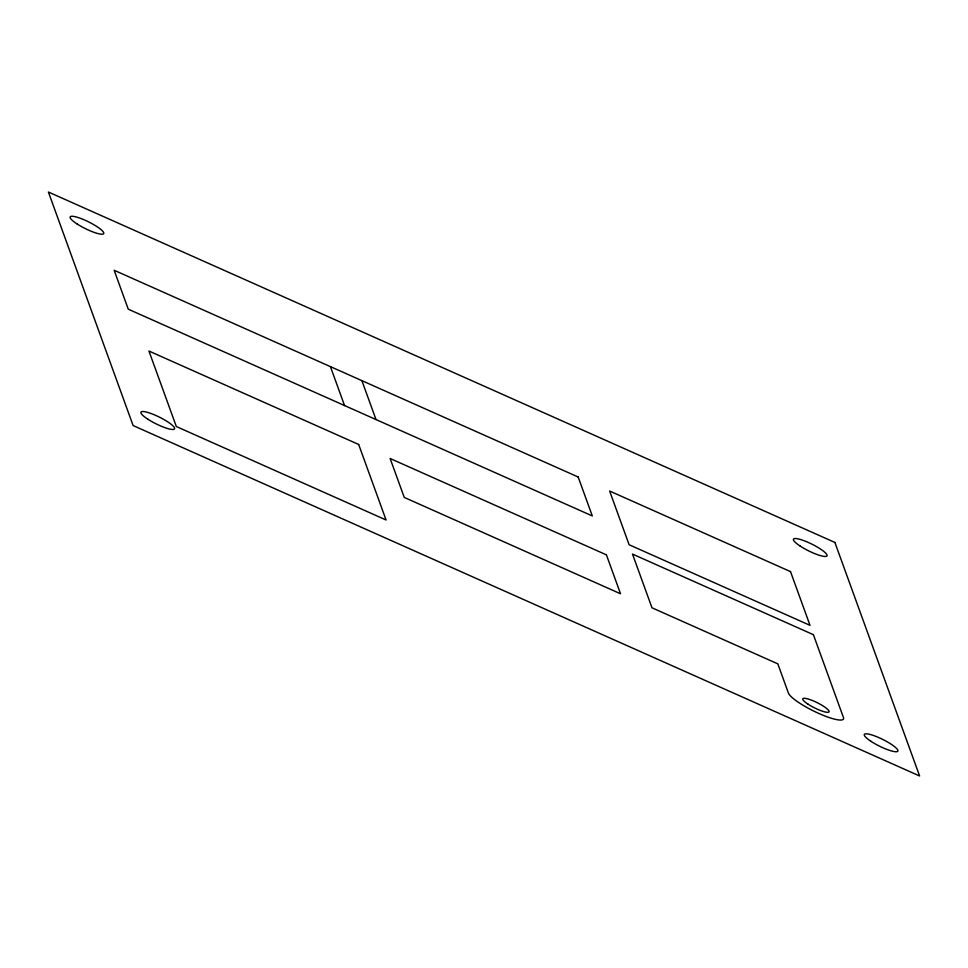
<?xml version="1.0" encoding="UTF-8"?>
<svg xmlns="http://www.w3.org/2000/svg" width="968" height="968" viewBox="0 0 968 968"><rect width="100%" height="100%" fill="white"/><g stroke="black" fill="none" stroke-linecap="round" stroke-linejoin="round"><path stroke-width="1.45" d="M361.887 380.642L376.007 419.567M330.427 366.63L344.548 405.556M834.888 542.443L48.4 192.027L133.112 425.557L919.6 775.973L834.888 542.443M578.174 477.006L114.151 270.266L128.272 309.191L592.295 515.932L578.174 477.006M790.517 571.616L609.634 491.03L629.115 544.742L810.01 625.34L790.517 571.616M813.398 634.681L632.503 554.083L651.984 607.795L777.824 663.854L788.412 693.052A30.758 6.135 26.4 0 0 818.904 713.489A30.758 6.135 26.4 0 0 843.467 717.578L813.398 634.681M358.668 444.469L148.939 351.033L176.333 426.537L386.063 519.985L358.668 444.469M606.416 554.858L390.128 458.493L404.249 497.419L620.524 593.771L606.416 554.858M871.127 741.428A18.743 3.739 26.4 0 0 897.856 751.132A18.743 3.739 26.4 0 0 874.237 735.753A18.743 3.739 26.4 0 0 871.127 741.428M800.282 546.146A18.743 3.739 26.4 0 0 827.011 555.862A18.743 3.739 26.4 0 0 803.404 540.471A18.743 3.739 26.4 0 0 800.282 546.146M76.98 223.886A18.743 3.739 26.4 0 0 103.709 233.591A18.743 3.739 26.4 0 0 80.102 218.211A18.743 3.739 26.4 0 0 76.98 223.886M147.814 419.168A18.743 3.739 26.4 0 0 174.542 428.872A18.743 3.739 26.4 0 0 150.935 413.481A18.743 3.739 26.4 0 0 147.814 419.168M808.171 704.268A14.653 2.916 26.4 0 0 829.056 711.855A14.653 2.916 26.4 0 0 810.603 699.828A14.653 2.916 26.4 0 0 808.171 704.268"/></g></svg>
